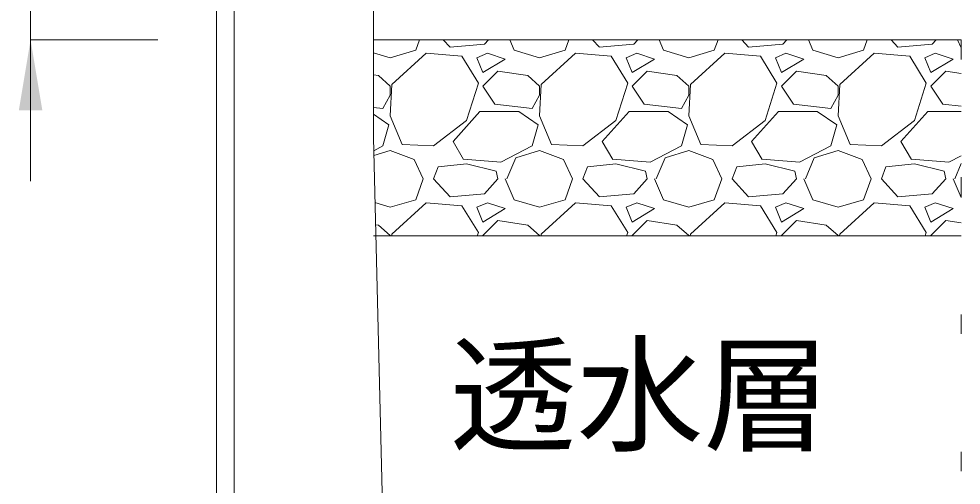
# Model space of a CAD drawing. Units: millimetres at full size, sheet at 1:40; details may follow other scales. Extents: x 221193 to 264773, y 874627 to 883926.
# Drawn here: x 250321.2 to 250802.1, y 880577.1 to 880814.8 of the extents above; entities that cross this region are included whole.
import ezdxf
from ezdxf.enums import TextEntityAlignment as Align

# ---------------------------------------------------------------- set-up
doc = ezdxf.new("R2010")
doc.units = ezdxf.units.MM
doc.header["$LTSCALE"] = 40
doc.linetypes.add('DOTTED', pattern=[1.75, 0.25, -1.5])
for name, color, linetype, lineweight in [('0_2', 7, 'Continuous', 15), ('ハッチング', 7, 'Continuous', 5), ('寸法線', 7, 'Continuous', 13), ('引出線', 4, 'Continuous', 9), ('本体', 2, 'Continuous', 20), ('補助線', 8, 'Continuous', 13)]:
    doc.layers.add(name, color=color, linetype=linetype, lineweight=lineweight)
doc.styles.add('ＭＳ ゴシック', font='')
doc.styles.get('ＭＳ ゴシック').set_extended_font_data('MS Gothic')

# ---------------------------------------------------------------- blocks, each defined once
blk = doc.blocks.new('filled_arrow')
at = {"color": 0, "linetype": 'Continuous', "lineweight": -2}
blk.add_solid([(7.5, 1.25), (0, 0), (7.5, -1.25)], dxfattribs=at)

msp = doc.modelspace()

# ---------------------------------------------------------------- linework, layer by layer
at = {"layer": '0_2', "lineweight": 13}
msp.add_line((250502.14, 880804.14), (250802.14, 880804.14), dxfattribs=at)
at = {"layer": '0_2', "linetype": 'DOTTED', "lineweight": 9}
msp.add_line((250802.14, 880804.14), (250802.14, 880316.53), dxfattribs=at)
at = {"layer": 'ハッチング'}
for p, q in [((250523.75, 880798.82), (250525.65, 880804.14)), ((250541.28, 880800.34), (250537.8, 880804.14)), ((250560.84, 880804.14), (250558.8, 880801.87)), ((250571.76, 880804.14), (250574.04, 880798.82)), ((250599.95, 880798.82), (250601.85, 880804.14)), ((250617.48, 880800.34), (250614, 880804.14)), ((250637.04, 880804.14), (250635, 880801.87)), ((250647.96, 880804.14), (250650.24, 880798.82)), ((250676.15, 880798.82), (250678.05, 880804.14)), ((250693.68, 880800.34), (250690.2, 880804.14)), ((250713.24, 880804.14), (250711.2, 880801.87)), ((250724.16, 880804.14), (250726.44, 880798.82)), ((250752.35, 880798.82), (250754.25, 880804.14)), ((250769.88, 880800.34), (250766.4, 880804.14)), ((250789.44, 880804.14), (250787.4, 880801.87)), ((250800.36, 880804.14), (250802.14, 880799.99)), ((250510.8, 880795.01), (250523.75, 880798.82)), ((250558.8, 880801.87), (250541.27, 880800.35)), ((250574.04, 880798.82), (250587, 880795.01)), ((250587, 880795.01), (250599.95, 880798.82)), ((250635, 880801.87), (250617.47, 880800.35)), ((250650.24, 880798.82), (250663.2, 880795.01)), ((250663.2, 880795.01), (250676.15, 880798.82)), ((250711.2, 880801.87), (250693.67, 880800.35)), ((250726.44, 880798.82), (250739.4, 880795.01)), ((250739.4, 880795.01), (250752.35, 880798.82)), ((250787.4, 880801.87), (250769.87, 880800.35)), ((250502.14, 880797.56), (250510.8, 880795.01)), ((250529.09, 880797.3), (250511.56, 880781.29)), ((250547.37, 880795.77), (250529.08, 880797.3)), ((250555.75, 880782.06), (250547.37, 880795.77)), ((250560.33, 880797.3), (250554.99, 880795.01)), ((250554.99, 880795.01), (250558.04, 880787.39)), ((250558.04, 880787.39), (250569.47, 880794.25)), ((250569.47, 880794.25), (250560.33, 880797.3)), ((250605.29, 880797.3), (250587.76, 880781.29)), ((250623.57, 880795.77), (250605.28, 880797.3)), ((250631.95, 880782.06), (250623.57, 880795.77)), ((250636.53, 880797.3), (250631.19, 880795.01)), ((250631.19, 880795.01), (250634.24, 880787.39)), ((250634.24, 880787.39), (250645.67, 880794.25)), ((250645.67, 880794.25), (250636.53, 880797.3)), ((250681.49, 880797.3), (250663.96, 880781.29)), ((250699.77, 880795.77), (250681.48, 880797.3)), ((250708.15, 880782.06), (250699.77, 880795.77)), ((250712.73, 880797.3), (250707.39, 880795.01)), ((250707.39, 880795.01), (250710.44, 880787.39)), ((250710.44, 880787.39), (250721.87, 880794.25)), ((250721.87, 880794.25), (250712.73, 880797.3)), ((250757.69, 880797.3), (250740.16, 880781.29)), ((250775.97, 880795.77), (250757.68, 880797.3)), ((250784.35, 880782.06), (250775.97, 880795.77)), ((250788.93, 880797.3), (250783.59, 880795.01)), ((250783.59, 880795.01), (250786.64, 880787.39)), ((250786.64, 880787.39), (250798.07, 880794.25)), ((250798.07, 880794.25), (250788.93, 880797.3)), ((250504.7, 880785.87), (250502.14, 880786.25)), ((250510.8, 880780.53), (250504.7, 880785.87)), ((250565.66, 880788.15), (250558.04, 880780.53)), ((250580.9, 880785.87), (250565.66, 880788.15)), ((250587, 880780.53), (250580.9, 880785.87)), ((250641.86, 880788.15), (250634.24, 880780.53)), ((250657.1, 880785.87), (250641.86, 880788.15)), ((250663.2, 880780.53), (250657.1, 880785.87)), ((250718.06, 880788.15), (250710.44, 880780.53)), ((250733.3, 880785.87), (250718.06, 880788.15)), ((250739.4, 880780.53), (250733.3, 880785.87)), ((250794.26, 880788.15), (250786.64, 880780.53)), ((250802.14, 880786.97), (250794.26, 880788.15)), ((250511.56, 880781.29), (250510.8, 880765.29)), ((250510.8, 880775.96), (250510.8, 880780.53)), ((250549.66, 880763.01), (250555.75, 880782.06)), ((250558.04, 880780.53), (250564.14, 880771.39)), ((250587.76, 880781.29), (250587, 880765.29)), ((250587, 880775.96), (250587, 880780.53)), ((250625.86, 880763.01), (250631.95, 880782.06)), ((250634.24, 880780.53), (250640.34, 880771.39)), ((250663.96, 880781.29), (250663.2, 880765.29)), ((250663.2, 880775.96), (250663.2, 880780.53)), ((250702.06, 880763.01), (250708.15, 880782.06)), ((250710.44, 880780.53), (250716.54, 880771.39)), ((250740.16, 880781.29), (250739.4, 880765.29)), ((250739.4, 880775.96), (250739.4, 880780.53)), ((250778.26, 880763.01), (250784.35, 880782.06)), ((250786.64, 880780.53), (250792.74, 880771.39)), ((250506.99, 880769.1), (250510.8, 880775.96)), ((250583.19, 880769.1), (250587, 880775.96)), ((250659.39, 880769.1), (250663.2, 880775.96)), ((250735.59, 880769.1), (250739.4, 880775.96)), ((250502.14, 880769.69), (250506.99, 880769.11)), ((250564.14, 880771.39), (250583.19, 880769.11)), ((250640.34, 880771.39), (250659.39, 880769.11)), ((250716.54, 880771.39), (250735.59, 880769.11)), ((250792.74, 880771.39), (250802.14, 880770.26)), ((250502.14, 880766.19), (250510.03, 880760.72)), ((250510.8, 880765.29), (250516.89, 880750.81)), ((250542.8, 880752.34), (250556.52, 880767.58)), ((250556.52, 880767.58), (250576.33, 880767.58)), ((250576.33, 880767.58), (250586.23, 880760.72)), ((250587, 880765.29), (250593.09, 880750.81)), ((250619, 880752.34), (250632.72, 880767.58)), ((250632.72, 880767.58), (250652.53, 880767.58)), ((250652.53, 880767.58), (250662.43, 880760.72)), ((250663.2, 880765.29), (250669.29, 880750.81)), ((250695.2, 880752.34), (250708.92, 880767.58)), ((250708.92, 880767.58), (250728.73, 880767.58)), ((250728.73, 880767.58), (250738.63, 880760.72)), ((250739.4, 880765.29), (250745.49, 880750.81)), ((250771.4, 880752.34), (250785.12, 880767.58)), ((250785.12, 880767.58), (250802.14, 880767.58)), ((250510.03, 880760.72), (250506.99, 880750.05)), ((250532.89, 880750.05), (250549.66, 880763.01)), ((250586.23, 880760.72), (250583.19, 880750.05)), ((250609.09, 880750.05), (250625.86, 880763.01)), ((250662.43, 880760.72), (250659.39, 880750.05)), ((250685.29, 880750.05), (250702.06, 880763.01)), ((250738.63, 880760.72), (250735.59, 880750.05)), ((250761.49, 880750.05), (250778.26, 880763.01)), ((250516.89, 880750.81), (250532.89, 880750.05)), ((250548.14, 880743.19), (250542.8, 880752.34)), ((250593.09, 880750.81), (250609.09, 880750.05)), ((250624.34, 880743.19), (250619, 880752.34)), ((250669.29, 880750.81), (250685.29, 880750.05)), ((250700.54, 880743.19), (250695.2, 880752.34)), ((250745.49, 880750.81), (250761.49, 880750.05)), ((250776.74, 880743.19), (250771.4, 880752.34)), ((250506.99, 880750.05), (250502.31, 880747.6)), ((250502.37, 880745.13), (250510.8, 880747.77)), ((250510.8, 880747.77), (250522.99, 880743.19)), ((250583.19, 880750.05), (250567.19, 880741.67)), ((250574.8, 880743.96), (250587, 880747.77)), ((250587, 880747.77), (250599.19, 880743.19)), ((250659.39, 880750.05), (250643.39, 880741.67)), ((250651, 880743.96), (250663.2, 880747.77)), ((250663.2, 880747.77), (250675.39, 880743.19)), ((250735.59, 880750.05), (250719.59, 880741.67)), ((250727.2, 880743.96), (250739.4, 880747.77)), ((250739.4, 880747.77), (250751.59, 880743.19)), ((250522.99, 880743.19), (250527.56, 880733.29)), ((250549.66, 880740.91), (250535.18, 880739.38)), ((250567.18, 880741.67), (250548.13, 880743.2)), ((250564.9, 880737.1), (250549.66, 880740.91)), ((250570.23, 880733.29), (250574.8, 880743.96)), ((250599.19, 880743.19), (250603.76, 880733.29)), ((250625.86, 880740.91), (250611.38, 880739.38)), ((250643.38, 880741.67), (250624.33, 880743.2)), ((250641.1, 880737.1), (250625.86, 880740.91)), ((250646.43, 880733.29), (250651, 880743.96)), ((250675.39, 880743.19), (250679.96, 880733.29)), ((250702.06, 880740.91), (250687.58, 880739.38)), ((250719.58, 880741.67), (250700.53, 880743.2)), ((250717.3, 880737.1), (250702.06, 880740.91)), ((250722.63, 880733.29), (250727.2, 880743.96)), ((250751.59, 880743.19), (250756.16, 880733.29)), ((250778.26, 880740.91), (250763.78, 880739.38)), ((250795.78, 880741.67), (250776.73, 880743.2)), ((250793.5, 880737.1), (250778.26, 880740.91)), ((250802.14, 880745), (250795.79, 880741.67)), ((250798.83, 880733.29), (250802.14, 880741.01)), ((250532.89, 880733.29), (250535.18, 880739.38)), ((250565.66, 880733.29), (250564.9, 880737.1)), ((250609.09, 880733.29), (250611.38, 880739.38)), ((250641.86, 880733.29), (250641.1, 880737.1)), ((250685.29, 880733.29), (250687.58, 880739.38)), ((250718.06, 880733.29), (250717.3, 880737.1)), ((250761.49, 880733.29), (250763.78, 880739.38)), ((250794.26, 880733.29), (250793.5, 880737.1)), ((250523.75, 880722.62), (250527.56, 880733.29)), ((250541.28, 880724.14), (250532.89, 880733.29)), ((250565.66, 880733.29), (250558.8, 880725.67)), ((250569.47, 880733.29), (250574.04, 880722.62)), ((250599.95, 880722.62), (250603.76, 880733.29)), ((250617.48, 880724.14), (250609.09, 880733.29)), ((250641.86, 880733.29), (250635, 880725.67)), ((250645.67, 880733.29), (250650.24, 880722.62)), ((250676.15, 880722.62), (250679.96, 880733.29)), ((250693.68, 880724.14), (250685.29, 880733.29)), ((250718.06, 880733.29), (250711.2, 880725.67)), ((250721.87, 880733.29), (250726.44, 880722.62)), ((250752.35, 880722.62), (250756.16, 880733.29)), ((250769.88, 880724.14), (250761.49, 880733.29)), ((250794.26, 880733.29), (250787.4, 880725.67)), ((250798.07, 880733.29), (250802.14, 880723.79)), ((250510.8, 880718.81), (250523.75, 880722.62)), ((250558.8, 880725.67), (250541.27, 880724.15)), ((250574.04, 880722.62), (250587, 880718.81)), ((250587, 880718.81), (250599.95, 880722.62)), ((250635, 880725.67), (250617.47, 880724.15)), ((250650.24, 880722.62), (250663.2, 880718.81)), ((250663.2, 880718.81), (250676.15, 880722.62)), ((250711.2, 880725.67), (250693.67, 880724.15)), ((250726.44, 880722.62), (250739.4, 880718.81)), ((250739.4, 880718.81), (250752.35, 880722.62)), ((250787.4, 880725.67), (250769.87, 880724.15)), ((250502.97, 880721.11), (250510.8, 880718.81)), ((250529.09, 880721.1), (250511.56, 880705.09)), ((250547.37, 880719.57), (250529.08, 880721.1)), ((250555.75, 880705.86), (250547.37, 880719.57)), ((250560.33, 880721.1), (250554.99, 880718.81)), ((250554.99, 880718.81), (250558.04, 880711.19)), ((250558.04, 880711.19), (250569.47, 880718.05)), ((250569.47, 880718.05), (250560.33, 880721.1)), ((250605.29, 880721.1), (250587.76, 880705.09)), ((250623.57, 880719.57), (250605.28, 880721.1)), ((250631.95, 880705.86), (250623.57, 880719.57)), ((250636.53, 880721.1), (250631.19, 880718.81)), ((250631.19, 880718.81), (250634.24, 880711.19)), ((250634.24, 880711.19), (250645.67, 880718.05)), ((250645.67, 880718.05), (250636.53, 880721.1)), ((250681.49, 880721.1), (250663.96, 880705.09)), ((250699.77, 880719.57), (250681.48, 880721.1)), ((250708.15, 880705.86), (250699.77, 880719.57)), ((250712.73, 880721.1), (250707.39, 880718.81)), ((250707.39, 880718.81), (250710.44, 880711.19)), ((250710.44, 880711.19), (250721.87, 880718.05)), ((250721.87, 880718.05), (250712.73, 880721.1)), ((250757.69, 880721.1), (250740.16, 880705.09)), ((250775.97, 880719.57), (250757.68, 880721.1)), ((250784.35, 880705.86), (250775.97, 880719.57)), ((250788.93, 880721.1), (250783.59, 880718.81)), ((250783.59, 880718.81), (250786.64, 880711.19)), ((250786.64, 880711.19), (250798.07, 880718.05)), ((250798.07, 880718.05), (250788.93, 880721.1)), ((250565.66, 880711.95), (250558.04, 880704.33)), ((250580.9, 880709.67), (250565.66, 880711.95)), ((250641.86, 880711.95), (250634.24, 880704.33)), ((250657.1, 880709.67), (250641.86, 880711.95)), ((250718.06, 880711.95), (250710.44, 880704.33)), ((250733.3, 880709.67), (250718.06, 880711.95)), ((250794.26, 880711.95), (250786.64, 880704.33)), ((250802.14, 880710.77), (250794.26, 880711.95)), ((250504.7, 880709.67), (250503.25, 880709.88)), ((250510.8, 880704.33), (250504.7, 880709.67)), ((250587, 880704.33), (250580.9, 880709.67)), ((250663.2, 880704.33), (250657.1, 880709.67)), ((250739.4, 880704.33), (250733.3, 880709.67)), ((250510.8, 880704.14), (250510.8, 880704.33)), ((250511.56, 880705.09), (250511.51, 880704.14)), ((250555.2, 880704.14), (250555.75, 880705.86)), ((250558.04, 880704.33), (250558.17, 880704.14)), ((250587, 880704.14), (250587, 880704.33)), ((250587.76, 880705.09), (250587.71, 880704.14)), ((250631.4, 880704.14), (250631.95, 880705.86)), ((250634.24, 880704.33), (250634.37, 880704.14)), ((250663.2, 880704.14), (250663.2, 880704.33)), ((250663.96, 880705.09), (250663.91, 880704.14)), ((250707.6, 880704.14), (250708.15, 880705.86)), ((250710.44, 880704.33), (250710.57, 880704.14)), ((250739.4, 880704.14), (250739.4, 880704.33)), ((250740.16, 880705.09), (250740.11, 880704.14)), ((250783.8, 880704.14), (250784.35, 880705.86)), ((250786.64, 880704.33), (250786.77, 880704.14))]:
    msp.add_line(p, q, dxfattribs=at)
at = {"layer": '寸法線'}
for p, q in [((250327.2, 880732.14), (250327.2, 881076.14)), ((250392.14, 880804.14), (250327.2, 880804.14))]:
    msp.add_line(p, q, dxfattribs=at)
at = {"layer": '本体', "lineweight": 9}
msp.add_line((250431.14, 879754.14), (250431.14, 881004.14), dxfattribs=at)
at = {"layer": '本体'}
for p, q in [((250502.14, 880754.14), (250502.14, 881004.14)), ((250422.14, 879754.14), (250422.14, 880995.14)), ((250522.14, 879954.14), (250502.14, 880754.08))]:
    msp.add_line(p, q, dxfattribs=at)
at = {"layer": '補助線'}
msp.add_line((250502.14, 880704.14), (250802.14, 880704.14), dxfattribs=at)

# ---------------------------------------------------------------- block references
at = {"layer": '寸法線', "xscale": 4.8, "yscale": 4.8, "rotation": 270}
msp.add_blockref('filled_arrow', (250327.2, 880804.14), dxfattribs=at)

# ---------------------------------------------------------------- texts
at = {"layer": '引出線', "style": 'ＭＳ ゴシック'}
msp.add_text('透水層', height=47.47, dxfattribs=at).set_placement((250541.12, 880646.83), align=Align.TOP_LEFT)

doc.saveas('drawing.dxf')
